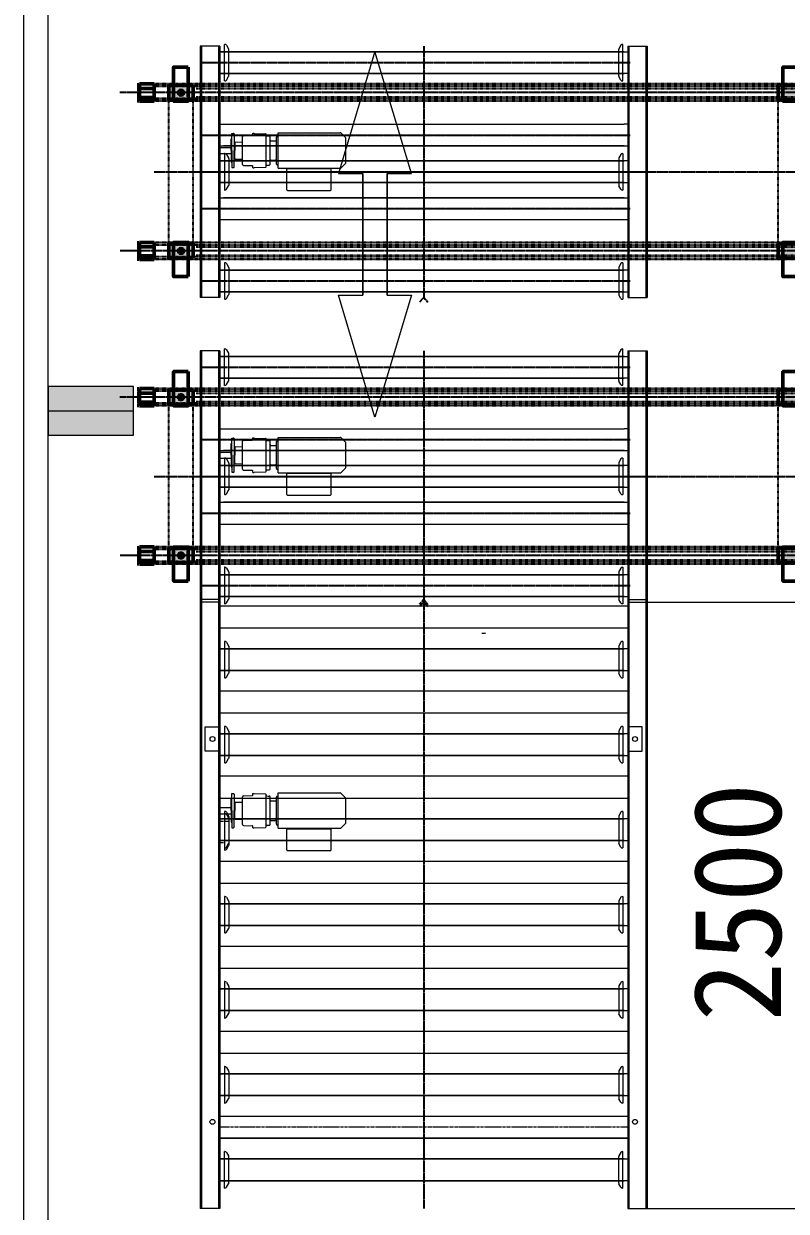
# Model space of a CAD drawing. Header units: millimetres. Extents: x -50460 to 50460, y -35640 to 35640.
# Drawn here: x -39495 to -36366, y -8675 to -3801 of the extents above; entities that cross this region are included whole.
import ezdxf

# ---------------------------------------------------------------- set-up
doc = ezdxf.new("R2010")
doc.units = ezdxf.units.MM
for name, pattern in [('AD_LTYPE3 0 mm_1_1_1_1_1_1_1_1_1_1_1_1', [16, 13, -1, 1, -1]), ('AM_ISO08W050', [16, 13, -1, 1, -1]), ('Amconstr', [2, 1, -1]), ('HT_1F_Conveyor$0$AM_ISO08W050', [16, 13, -1, 1, -1]), ('点画线', [18, 12, -2, 2, -2])]:
    doc.linetypes.add(name, pattern=pattern)
doc.layers.get('0').update_dxf_attribs({"lineweight": 35})
for name, color, linetype, lineweight in [('1', 4, 'Continuous', 18), ('AM_7', 4, 'AM_ISO08W050', 25), ('AM_CL', 1, 'Amconstr', 25), ('CONV', 4, 'Continuous', 18), ('EB0', 7, 'Continuous', 15), ('HT_1F_Conveyor$0$中心线层AM_7', 1, 'AM_ISO08W050', 25), ('WALL-MOVE', 6, 'Continuous', 18), ('中心线层', 1, '点画线', 18), ('中心线层AM_7', 1, 'AM_ISO08W050', 25), ('剖面线层AM_8', 4, 'Continuous', 25), ('尺寸线层', 4, 'Continuous', 18), ('粗实线层AM_0', 7, 'Continuous', 50), ('细线', 7, 'Continuous', 18)]:
    doc.layers.add(name, color=color, linetype=linetype, lineweight=lineweight)
doc.dimstyles.new('AM_DEMATIC$0', dxfattribs={"dimscale": 120, "dimtxt": 3, "dimasz": 1.5, "dimexe": 1, "dimexo": 0, "dimgap": 1, "dimtad": 1, "dimdsep": 46, "dimtxsty": 'Standard', "dimblk": '_CAXARROW', "dimcen": 0, "dimdle": 3, "dimclrd": 256, "dimclre": 256, "dimclrt": 2, "dimadec": 0, "dimazin": 2, "dimtfac": 0.707107, "dimtdec": 3, "dimtmove": 0, "dimatfit": 3, "dimfxl": 0, "dimfrac": 2, "dimtolj": 1, "dimlwd": 18, "dimarcsym": 0})

# ---------------------------------------------------------------- blocks, each defined once
blk = doc.blocks.new('*X768')
at = {"layer": '尺寸线层'}
h = blk.add_hatch(color=256, dxfattribs=at)
h.paths.add_polyline_path([(0, 0), (0, -60), (0, -100), (350, -100), (350, 0)], flags=0)
h.paths.add_polyline_path([(0, 100), (0, 40.7), (0, 0), (350, 0), (350, 100)], flags=0)
for p, q in [((350, 100), (0, 100)), ((0, 100), (0, -100)), ((350, -100), (350, 100)), ((0, 0), (350, 0)), ((0, -100), (350, -100))]:
    blk.add_line(p, q, dxfattribs=at)
blk = doc.blocks.new('*X805')
at = {"layer": 'CONV'}
for points in [[(-100.5, 500), (-100.5, 1000), (0, 1000), (-150, 1500), (-300, 1000), (-199.5, 1000), (-199.5, 500)], [(-100.5, 1000), (-100.5, 500), (0, 500), (-150, 0), (-300, 500), (-199.5, 500), (-199.5, 1000)]]:
    blk.add_lwpolyline(points, dxfattribs=at)
blk = doc.blocks.new('*X813')
at = {"layer": 'EB0'}
for p, q in [((240.5, 0), (386.5, 0)), ((240.5, -145), (240.5, 0)), ((386.5, 0), (494.4, 0)), ((386.5, 0), (386.5, 0)), ((386.5, 0), (386.5, 0)), ((47, -72.5), (47, -25)), ((47, -72.5), (47, -25)), ((47, -25), (50, -25)), ((47, -25), (50, -25)), ((50, -2.5), (57, -2.5)), ((50, -25), (50, -2.5)), ((50, -2.5), (57, -2.5)), ((50, -25), (50, -2.5)), ((50, -72.5), (50, -25)), ((50, -72.5), (50, -25)), ((59, -4.5), (59, -38.5)), ((59, -4.5), (59, -38.5)), ((59, -38.5), (59, -72.5)), ((59, -38.5), (59, -72.5)), ((59, -38.5), (62, -41.5)), ((59, -38.5), (62, -41.5)), ((62, -41.5), (62, -39.8)), ((62, -41.5), (62, -72.5)), ((62, -41.5), (62, -72.5)), ((63.9, -37.8), (93.5, -37)), ((93.5, -72.5), (93.5, -15.4)), ((93.5, -23.5), (93.5, -15.4)), ((93.5, -17.8), (93.5, -17.7)), ((93.5, -72.5), (93.5, -37)), ((97.4, -11.4), (133.6, -10.5)), ((135.5, -1.5), (141.5, -1.5)), ((135.5, -8.5), (135.5, -1.5)), ((135.5, -1.5), (135.5, -1.5)), ((135.5, -8.5), (135.5, -1.5)), ((135.5, -8.5), (135.5, -8.5)), ((141.5, -2.5), (141.5, -1.5)), ((141.5, -1.5), (141.5, -1.5)), ((141.5, -1.5), (141.5, -1.5)), ((141.6, -2.7), (188.1, -3.9)), ((189.5, -10.3), (189.5, -10.2)), ((189.5, -21), (189.5, -21)), ((190, -93.5), (190, -5.9)), ((190, -10.3), (190, -5.9)), ((191.9, -12.3), (198.5, -12.5)), ((198.5, -12.5), (203.5, -12.5)), ((198.5, -12.5), (198.5, -12.5)), ((198.5, -12.5), (198.5, -12.5)), ((206.5, -29.5), (206.5, -15.5)), ((206.5, -72.5), (206.5, -29.5)), ((209.5, -32.5), (229.5, -32.5)), ((232.5, -29.5), (232.5, -17)), ((232.5, -72.5), (232.5, -29.5)), ((235.5, -14), (240.5, -14)), ((240.5, -72.5), (240.5, -14)), ((498, -1.5), (516, -19.5)), ((517.5, -72.5), (517.5, -23.1)), ((0, -60.5), (0.5, -60)), ((0, -84.5), (0, -60.5)), ((0, -84.5), (0.5, -85)), ((0.5, -60), (47, -60)), ((0.5, -85), (47, -85)), ((47, -72.5), (47, -120)), ((50, -72.5), (50, -120)), ((59, -106.5), (59, -72.5)), ((62, -103.5), (62, -72.5)), ((62, -103.5), (62, -72.5)), ((93.5, -61.5), (93.5, -61.5)), ((93.5, -129.6), (93.5, -72.5)), ((93.5, -108), (93.5, -72.5)), ((93.5, -83.5), (93.5, -83.5)), ((190, -139.1), (190, -93.5)), ((206.5, -115.5), (206.5, -72.5)), ((206.5, -72.5), (206.5, -72.5)), ((232.5, -115.5), (232.5, -72.5)), ((240.5, -131), (240.5, -72.5)), ((517.5, -121.9), (517.5, -72.5)), ((47, -120), (50, -120)), ((50, -120), (50, -142.5)), ((50, -142.5), (57, -142.5)), ((59, -106.5), (62, -103.5)), ((59, -140.5), (59, -106.5)), ((62, -105.2), (62, -103.5)), ((63.9, -107.2), (93.5, -108)), ((93.5, -129.6), (93.5, -108)), ((93.5, -117.5), (93.5, -108)), ((93.5, -108), (93.5, -108)), ((93.5, -127.3), (93.5, -127.2)), ((97.4, -133.6), (133.6, -134.5)), ((135.5, -143.5), (135.5, -136.5)), ((135.5, -136.5), (135.5, -136.5)), ((135.5, -143.5), (135.5, -136.5)), ((135.5, -143.5), (141.5, -143.5)), ((135.5, -143.5), (141.5, -143.5)), ((141.5, -143.5), (141.5, -142.5)), ((141.5, -143.5), (141.5, -143.5)), ((141.6, -142.3), (188.1, -141.1)), ((189.5, -124), (189.5, -124)), ((190, -139.1), (190, -134.7)), ((191.9, -132.7), (198.5, -132.5)), ((198.5, -132.5), (203.5, -132.5)), ((206.5, -129.5), (206.5, -115.5)), ((209.5, -112.5), (229.5, -112.5)), ((232.5, -128), (232.5, -115.5)), ((235.5, -131), (240.5, -131)), ((240.5, -145), (313.5, -145)), ((313.5, -145), (385.5, -145)), ((313.5, -146.5), (313.5, -145)), ((385.5, -146.5), (385.5, -145)), ((385.5, -145), (386.5, -145)), ((386.5, -145), (494.4, -145)), ((498, -143.5), (516, -125.5)), ((275, -233.5), (275, -149.5)), ((278, -146.5), (454, -146.5)), ((313.5, -146.5), (385.5, -146.5)), ((457, -233.5), (457, -149.5)), ((278, -236.5), (454, -236.5))]:
    blk.add_line(p, q, dxfattribs=at)
for centre, radius, start, end in [((494.4, -5), 5, 45, 90), ((57, -4.5), 2, 0, 90), ((57, -4.5), 2, 0, 90), ((64, -39.8), 2, 91.5, 180), ((97.5, -15.4), 4, 91.5, 180), ((133.5, -8.5), 2, 271.5, 0), ((141.7, -2.5), 0.2, 180, 268.5), ((188, -5.9), 2, 0, 88.5), ((188, -5.9), 2, 0, 88.5), ((192, -10.3), 2, 180, 268.5), ((203.5, -15.5), 3, 0, 90), ((209.5, -29.5), 3, 180, 270), ((229.5, -29.5), 3, 270, 0), ((235.5, -17), 3, 90, 180), ((512.5, -23.1), 5, 0, 45), ((57, -140.5), 2, 270, 0), ((64, -105.2), 2, 180, 268.5), ((97.5, -129.6), 4, 180, 268.5), ((133.5, -136.5), 2, 0, 88.5), ((141.7, -142.5), 0.2, 91.5, 180), ((188, -139.1), 2, 271.5, 0), ((188, -139.1), 2, 271.5, 0), ((192, -134.7), 2, 91.5, 180), ((203.5, -129.5), 3, 270, 0), ((209.5, -115.5), 3, 90, 180), ((229.5, -115.5), 3, 0, 90), ((235.5, -128), 3, 180, 270), ((494.4, -140), 5, 270, 315), ((512.5, -121.9), 5, 315, 360), ((278, -149.5), 3, 90, 180), ((454, -149.5), 3, 0, 90), ((278, -233.5), 3, 180, 270), ((454, -233.5), 3, 270, 0)]:
    blk.add_arc(centre, radius, start, end, dxfattribs=at)
blk = doc.blocks.new('*X812')
at = {"layer": 'EB0'}
for p, q in [((-917, 675), (-917, -1825)), ((-837, 675), (-917, 675)), ((-912, 675), (-912, -1825)), ((-842, 675), (-842, -1825)), ((-840, 675), (-840, -1825)), ((-837, 675), (-837, -1825)), ((837, 647.1), (-837, 647.1)), ((837, 675), (837, -1825)), ((837, 675), (917, 675)), ((840, 675), (840, -1825)), ((842, 675), (842, -1825)), ((912, 675), (912, -1825)), ((917, 675), (917, -1825)), ((-837, 558.1), (837, 558.1)), ((-817, 503.1), (-817, 353.1)), ((-816.5, 503.1), (-817, 503.1)), ((-808.9, 499.6), (-800.7, 485.3)), ((808.9, 499.6), (800.7, 485.3)), ((816.5, 503.1), (817, 503.1)), ((817, 503.1), (817, 353.1)), ((837, 472.6), (-837, 472.6)), ((-837, 472.6), (-822, 472.6)), ((-817, 472.6), (-800, 472.6)), ((-805, 472.6), (822, 472.6)), ((-800, 482.8), (-800, 373.3)), ((800, 482.8), (800, 373.3)), ((817, 472.6), (800, 472.6)), ((837, 472.6), (822, 472.6)), ((-837, 383.6), (837, 383.6)), ((-822, 383.6), (-837, 383.6)), ((822, 383.6), (-822, 383.6)), ((-817, 357.1), (-816.5, 357.1)), ((-816.5, 353.1), (-817, 353.1)), ((-808.9, 356.5), (-800.7, 370.8)), ((808.9, 356.5), (800.7, 370.8)), ((817, 357.1), (816.5, 357.1)), ((816.5, 353.1), (817, 353.1)), ((822, 383.6), (837, 383.6)), ((837, 298.1), (-837, 298.1)), ((-837, 209.1), (837, 209.1)), ((-817, 154.1), (-817, 4.1)), ((-816.5, 154.1), (-817, 154.1)), ((-808.9, 150.6), (-800.7, 136.3)), ((808.9, 150.6), (800.7, 136.3)), ((816.5, 154.1), (817, 154.1)), ((817, 154.1), (817, 4.1)), ((837, 123.6), (-837, 123.6)), ((-837, 123.6), (-822, 123.6)), ((-817, 123.6), (-800, 123.6)), ((-805, 123.6), (822, 123.6)), ((-800, 133.8), (-800, 24.3)), ((800, 133.8), (800, 24.3)), ((817, 123.6), (800, 123.6)), ((837, 123.6), (822, 123.6)), ((-837, 34.6), (837, 34.6)), ((-822, 34.6), (-837, 34.6)), ((822, 34.6), (-822, 34.6)), ((-817, 8.1), (-816.5, 8.1)), ((-816.5, 4.1), (-817, 4.1)), ((-808.9, 7.5), (-800.7, 21.8)), ((808.9, 7.5), (800.7, 21.8)), ((817, 8.1), (816.5, 8.1)), ((816.5, 4.1), (817, 4.1)), ((822, 34.6), (837, 34.6)), ((837, -50.9), (-837, -50.9)), ((-837, -139.9), (837, -139.9)), ((-817, -194.9), (-817, -344.9)), ((-816.5, -194.9), (-817, -194.9)), ((816.5, -194.9), (817, -194.9)), ((817, -194.9), (817, -344.9)), ((837, -225.4), (-837, -225.4)), ((-837, -225.4), (-822, -225.4)), ((-837, -234.5), (-822, -234.5)), ((-817, -204), (-817, -354)), ((-816.5, -204), (-817, -204)), ((-817, -225.4), (-800, -225.4)), ((-817, -234.5), (-800, -234.5)), ((-808.9, -198.4), (-800.7, -212.7)), ((-808.9, -207.5), (-800.7, -221.8)), ((-805, -225.4), (822, -225.4)), ((-800, -215.2), (-800, -324.7)), ((-800, -224.3), (-800, -333.8)), ((800, -215.2), (800, -324.7)), ((817, -225.4), (800, -225.4)), ((808.9, -198.4), (800.7, -212.7)), ((837, -225.4), (822, -225.4)), ((-837, -314.4), (837, -314.4)), ((-822, -314.4), (-837, -314.4)), ((-822, -323.5), (-837, -323.5)), ((822, -314.4), (-822, -314.4)), ((-817, -340.9), (-816.5, -340.9)), ((-808.9, -341.5), (-800.7, -327.2)), ((-808.9, -350.6), (-800.7, -336.3)), ((808.9, -341.5), (800.7, -327.2)), ((817, -340.9), (816.5, -340.9)), ((822, -314.4), (837, -314.4)), ((-816.5, -344.9), (-817, -344.9)), ((-817, -350), (-816.5, -350)), ((-816.5, -354), (-817, -354)), ((816.5, -344.9), (817, -344.9)), ((837, -399.9), (-837, -399.9)), ((-837, -488.9), (837, -488.9)), ((837, -574.4), (-837, -574.4)), ((-837, -574.4), (-822, -574.4)), ((-817, -543.9), (-817, -693.9)), ((-816.5, -543.9), (-817, -543.9)), ((-817, -574.4), (-800, -574.4)), ((-808.9, -547.4), (-800.7, -561.7)), ((-805, -574.4), (822, -574.4)), ((-800, -564.2), (-800, -673.7)), ((800, -564.2), (800, -673.7)), ((817, -574.4), (800, -574.4)), ((808.9, -547.4), (800.7, -561.7)), ((816.5, -543.9), (817, -543.9)), ((817, -543.9), (817, -693.9)), ((837, -574.4), (822, -574.4)), ((-837, -663.4), (837, -663.4)), ((-822, -663.4), (-837, -663.4)), ((822, -663.4), (-822, -663.4)), ((-808.9, -690.5), (-800.7, -676.2)), ((808.9, -690.5), (800.7, -676.2)), ((822, -663.4), (837, -663.4)), ((-817, -689.9), (-816.5, -689.9)), ((-816.5, -693.9), (-817, -693.9)), ((817, -689.9), (816.5, -689.9)), ((816.5, -693.9), (817, -693.9)), ((837, -748.9), (-837, -748.9)), ((-837, -837.9), (837, -837.9)), ((837, -923.4), (-837, -923.4)), ((-837, -923.4), (-822, -923.4)), ((-817, -892.9), (-817, -1042.9)), ((-816.5, -892.9), (-817, -892.9)), ((-817, -923.4), (-800, -923.4)), ((-808.9, -896.4), (-800.7, -910.7)), ((-805, -923.4), (822, -923.4)), ((-800, -913.2), (-800, -1022.7)), ((800, -913.2), (800, -1022.7)), ((817, -923.4), (800, -923.4)), ((808.9, -896.4), (800.7, -910.7)), ((816.5, -892.9), (817, -892.9)), ((817, -892.9), (817, -1042.9)), ((837, -923.4), (822, -923.4)), ((-837, -1012.4), (837, -1012.4)), ((-822, -1012.4), (-837, -1012.4)), ((822, -1012.4), (-822, -1012.4)), ((822, -1012.4), (837, -1012.4)), ((-817, -1038.9), (-816.5, -1038.9)), ((-816.5, -1042.9), (-817, -1042.9)), ((-808.9, -1039.5), (-800.7, -1025.2)), ((808.9, -1039.5), (800.7, -1025.2)), ((817, -1038.9), (816.5, -1038.9)), ((816.5, -1042.9), (817, -1042.9)), ((837, -1097.9), (-837, -1097.9)), ((-837, -1186.9), (837, -1186.9)), ((-817, -1241.9), (-817, -1391.9)), ((-816.5, -1241.9), (-817, -1241.9)), ((-808.9, -1245.4), (-800.7, -1259.7)), ((-800, -1262.2), (-800, -1371.7)), ((800, -1262.2), (800, -1371.7)), ((808.9, -1245.4), (800.7, -1259.7)), ((816.5, -1241.9), (817, -1241.9)), ((817, -1241.9), (817, -1391.9)), ((837, -1272.4), (-837, -1272.4)), ((-837, -1272.4), (-822, -1272.4)), ((-817, -1272.4), (-800, -1272.4)), ((-805, -1272.4), (822, -1272.4)), ((817, -1272.4), (800, -1272.4)), ((837, -1272.4), (822, -1272.4)), ((-837, -1361.4), (837, -1361.4)), ((-822, -1361.4), (-837, -1361.4)), ((822, -1361.4), (-822, -1361.4)), ((822, -1361.4), (837, -1361.4)), ((-817, -1387.9), (-816.5, -1387.9)), ((-816.5, -1391.9), (-817, -1391.9)), ((-808.9, -1388.5), (-800.7, -1374.2)), ((808.9, -1388.5), (800.7, -1374.2)), ((817, -1387.9), (816.5, -1387.9)), ((816.5, -1391.9), (817, -1391.9)), ((837, -1446.9), (-837, -1446.9)), ((-837, -1535.9), (837, -1535.9)), ((837, -1535.9), (-837, -1535.9)), ((-817, -1740.9), (-817, -1590.9)), ((-816.5, -1590.9), (-817, -1590.9)), ((-817, -1594.9), (-816.5, -1594.9)), ((-808.9, -1594.4), (-800.7, -1608.7)), ((808.9, -1594.4), (800.7, -1608.7)), ((816.5, -1590.9), (817, -1590.9)), ((817, -1594.9), (816.5, -1594.9)), ((817, -1740.9), (817, -1590.9)), ((-837, -1621.4), (837, -1621.4)), ((-822, -1621.4), (-837, -1621.4)), ((822, -1621.4), (-822, -1621.4)), ((-800, -1720.7), (-800, -1611.2)), ((800, -1720.7), (800, -1611.2)), ((822, -1621.4), (837, -1621.4)), ((837, -1710.4), (-837, -1710.4)), ((-837, -1710.4), (-822, -1710.4)), ((-817, -1710.4), (-800, -1710.4)), ((-816.5, -1740.9), (-817, -1740.9)), ((-808.9, -1737.5), (-800.7, -1723.2)), ((-805, -1710.4), (822, -1710.4)), ((817, -1710.4), (800, -1710.4)), ((808.9, -1737.5), (800.7, -1723.2)), ((816.5, -1740.9), (817, -1740.9)), ((837, -1710.4), (822, -1710.4)), ((-837, -1825), (-917, -1825)), ((837, -1825), (917, -1825))]:
    blk.add_line(p, q, dxfattribs=at)
for points in [[(-837, 152.3), (-837, 52.3), (-897, 52.3), (-897, 152.3), (-837, 152.3)], [(837, 152.3), (837, 52.3), (897, 52.3), (897, 152.3), (837, 152.3)]]:
    blk.add_lwpolyline(points, dxfattribs=at)
for centre in [(-866.9, 102.3), (866.9, 102.3), (-866.9, -1468.7), (866.9, -1468.7)]:
    blk.add_circle(centre, 10, dxfattribs=at)
for centre, radius, start, end in [((-816.5, 493.1), 10, 40.725, 90), ((816.5, 493.1), 10, 90, 139.275), ((-805, 482.8), 5, 360, 30), ((-805, 482.8), 5, 358, 0), ((805, 482.8), 5, 150, 180), ((805, 482.8), 5, 180, 182), ((-816.5, 363.1), 10, 270, 319.275), ((-805, 373.3), 5, 330, 360), ((-805, 373.3), 5, 0, 2), ((805, 373.3), 5, 178, 180), ((805, 373.3), 5, 180, 210), ((816.5, 363.1), 10, 220.725, 270), ((-816.5, 144.1), 10, 40.725, 90), ((816.5, 144.1), 10, 90, 139.275), ((-805, 133.8), 5, 0, 30), ((-805, 133.8), 5, 358, 360), ((805, 133.8), 5, 150, 180), ((805, 133.8), 5, 180, 182), ((-816.5, 14.1), 10, 270, 319.275), ((-805, 24.3), 5, 330, 360), ((-805, 24.3), 5, 0, 2), ((805, 24.3), 5, 178, 180), ((805, 24.3), 5, 180, 210), ((816.5, 14.1), 10, 220.725, 270), ((-816.5, -204.9), 10, 40.725, 90), ((816.5, -204.9), 10, 90, 139.275), ((-816.5, -214), 10, 40.725, 90), ((-805, -215.2), 5, 0, 30), ((-805, -224.3), 5, 0, 30), ((-805, -215.2), 5, 358, 0), ((-805, -224.3), 5, 358, 360), ((805, -215.2), 5, 150, 180), ((805, -215.2), 5, 180, 182), ((-805, -324.7), 5, 330, 360), ((-805, -333.8), 5, 330, 360), ((-805, -324.7), 5, 0, 2), ((-805, -333.8), 5, 0, 2), ((805, -324.7), 5, 178, 180), ((805, -324.7), 5, 180, 210), ((-816.5, -334.9), 10, 270, 319.275), ((-816.5, -344), 10, 270, 319.275), ((816.5, -334.9), 10, 220.725, 270), ((-816.5, -553.9), 10, 40.725, 90), ((-805, -564.2), 5, 0, 30), ((-805, -564.2), 5, 358, 0), ((805, -564.2), 5, 150, 180), ((805, -564.2), 5, 180, 182), ((816.5, -553.9), 10, 90, 139.275), ((-805, -673.7), 5, 330, 360), ((-805, -673.7), 5, 0, 2), ((805, -673.7), 5, 178, 180), ((805, -673.7), 5, 180, 210), ((-816.5, -683.9), 10, 270, 319.275), ((816.5, -683.9), 10, 220.725, 270), ((-816.5, -902.9), 10, 40.725, 90), ((-805, -913.2), 5, 0, 30), ((-805, -913.2), 5, 358, 0), ((805, -913.2), 5, 150, 180), ((805, -913.2), 5, 180, 182), ((816.5, -902.9), 10, 90, 139.275), ((-805, -1022.7), 5, 330, 360), ((-805, -1022.7), 5, 0, 2), ((805, -1022.7), 5, 178, 180), ((805, -1022.7), 5, 180, 210), ((-816.5, -1032.9), 10, 270, 319.275), ((816.5, -1032.9), 10, 220.725, 270), ((-816.5, -1251.9), 10, 40.725, 90), ((-805, -1262.2), 5, 0, 30), ((-805, -1262.2), 5, 358, 0), ((805, -1262.2), 5, 150, 180), ((805, -1262.2), 5, 180, 182), ((816.5, -1251.9), 10, 90, 139.275), ((-816.5, -1381.9), 10, 270, 319.275), ((-805, -1371.7), 5, 330, 360), ((-805, -1371.7), 5, 0, 2), ((805, -1371.7), 5, 178, 180), ((805, -1371.7), 5, 180, 210), ((816.5, -1381.9), 10, 220.725, 270), ((-816.5, -1600.9), 10, 40.725, 90), ((816.5, -1600.9), 10, 90, 139.275), ((-805, -1611.2), 5, 0, 30), ((-805, -1611.2), 5, 358, 360), ((805, -1611.2), 5, 150, 180), ((805, -1611.2), 5, 180, 182), ((-816.5, -1730.9), 10, 270, 319.275), ((-805, -1720.7), 5, 330, 360), ((-805, -1720.7), 5, 0, 2), ((805, -1720.7), 5, 178, 180), ((805, -1720.7), 5, 180, 210), ((816.5, -1730.9), 10, 220.725, 270)]:
    blk.add_arc(centre, radius, start, end, dxfattribs=at)
at = {"layer": 'HT_1F_Conveyor$0$中心线层AM_7', "color": 1, "linetype": 'AM_ISO08W050', "lineweight": 25}
for q in [(-17.3, 653.7), (17.3, 653.7)]:
    blk.add_line((0, 675), q, dxfattribs=at)
at = {"layer": 'HT_1F_Conveyor$0$中心线层AM_7', "color": 1, "linetype": 'HT_1F_Conveyor$0$AM_ISO08W050', "lineweight": 25}
blk.add_line((0, 675), (0, -1825), dxfattribs=at)
at = {"layer": '中心线层', "linetype": '点画线', "lineweight": 18}
blk.add_line((840, -1491.4), (-840, -1491.4), dxfattribs=at)
at = {"layer": 'EB0'}
blk.add_blockref('*X813', (-837, -119.3), dxfattribs=at)
blk = doc.blocks.new('*X818')
at = {"layer": '剖面线层AM_8'}
for points in [[(-3069, 355), (-2969, 355), (-2969, 295), (-3069, 295)], [(-569, 355), (-469, 355), (-469, 295), (-569, 295)], [(-3069, -355), (-2969, -355), (-2969, -295), (-3069, -295)], [(-569, -355), (-469, -355), (-469, -295), (-569, -295)]]:
    blk.add_hatch(color=255, dxfattribs=at).paths.add_polyline_path(points, flags=0)
at = {"layer": '1', "linetype": 'AD_LTYPE3 0 mm_1_1_1_1_1_1_1_1_1_1_1_1', "lineweight": 25}
for p, q in [((2837.5, 325), (-3270.1, 325)), ((2888, -325), (-3270, -325))]:
    blk.add_line(p, q, dxfattribs=at)
at = {"layer": 'AM_CL', "color": 5, "linetype": 'Amconstr', "lineweight": 25}
for p, q in [((2741, 360.5), (-3129, 360.5)), ((2741, 358), (-3129, 358)), ((2741, 349.5), (-3129, 349.5)), ((2741, 300.5), (-3129, 300.5)), ((-3069, -295), (-3069, 295)), ((-2969, -295), (-2969, 295)), ((-569, -295), (-569, 295)), ((2741, 292), (-3129, 292)), ((2741, 289.5), (-3129, 289.5)), ((2741, -289.5), (-3129, -289.5)), ((2741, -292), (-3129, -292)), ((2741, -300.5), (-3129, -300.5)), ((2741, -349.5), (-3129, -349.5)), ((2741, -358), (-3129, -358)), ((2741, -360.5), (-3129, -360.5))]:
    blk.add_line(p, q, dxfattribs=at)
at = {"layer": 'AM_CL', "color": 16, "linetype": 'Amconstr', "lineweight": 25}
for p, q in [((-3193, 306.1), (-3193, 340.1)), ((2805, 340.1), (-2957, 340.1)), ((2805, 306.1), (-2957, 306.1)), ((-3193, -343.9), (-3193, -309.9)), ((2805, -309.9), (-2957, -309.9)), ((2805, -343.9), (-2957, -343.9))]:
    blk.add_line(p, q, dxfattribs=at)
at = {"layer": '中心线层AM_7', "color": 1, "linetype": 'AM_ISO08W050', "lineweight": 25}
for p, q in [((-3194, 284.5), (-3194, 365.5)), ((-3129, 0), (2806, 0)), ((-3194, -365.5), (-3194, -284.5))]:
    blk.add_line(p, q, dxfattribs=at)
at = {"layer": '粗实线层AM_0'}
for p, q in [((-3189.5, 289.5), (-3189.5, 360.5)), ((-3189.5, 360.5), (-3129, 360.5)), ((-3129, 341.5), (-3189.5, 341.5)), ((-3129, 289.5), (-3129, 360.5)), ((-3129, 304.8), (-3189.5, 304.8)), ((-3129, 289.5), (-3189.5, 289.5)), ((-3189.5, -360.5), (-3189.5, -289.5)), ((-3189.5, -289.5), (-3129, -289.5)), ((-3129, -360.5), (-3129, -289.5)), ((-3129, -308.5), (-3189.5, -308.5)), ((-3129, -345.2), (-3189.5, -345.2)), ((-3129, -360.5), (-3189.5, -360.5))]:
    blk.add_line(p, q, dxfattribs=at)
for points in [[(-2989, 430), (-2989, 290), (-3049, 290), (-3049, 430), (-2989, 430)], [(-489, 430), (-489, 290), (-549, 290), (-549, 430), (-489, 430)], [(-2969, 355), (-2969, 295), (-3069, 295), (-3069, 355), (-2969, 355)], [(-469, 355), (-469, 295), (-569, 295), (-569, 355), (-469, 355)], [(-2989, -430), (-2989, -290), (-3049, -290), (-3049, -430), (-2989, -430)], [(-489, -430), (-489, -290), (-549, -290), (-549, -430), (-489, -430)], [(-2969, -355), (-2969, -295), (-3069, -295), (-3069, -355), (-2969, -355)], [(-469, -355), (-469, -295), (-569, -295), (-569, -355), (-469, -355)]]:
    blk.add_lwpolyline(points, dxfattribs=at)
at = {"layer": '粗实线层AM_0', "color": 5}
for centre in [(-3019, 325), (-3019, -325)]:
    blk.add_circle(centre, 10, dxfattribs=at)
blk = doc.blocks.new('*X821')
at = {"layer": 'EB0'}
for p, q in [((240.5, 0), (386.5, 0)), ((240.5, -145), (240.5, 0)), ((386.5, 0), (494.4, 0)), ((386.5, 0), (386.5, 0)), ((386.5, 0), (386.5, 0)), ((47, -72.5), (47, -25)), ((47, -72.5), (47, -25)), ((47, -25), (50, -25)), ((47, -25), (50, -25)), ((50, -2.5), (57, -2.5)), ((50, -25), (50, -2.5)), ((50, -2.5), (57, -2.5)), ((50, -25), (50, -2.5)), ((50, -72.5), (50, -25)), ((50, -72.5), (50, -25)), ((59, -4.5), (59, -38.5)), ((59, -4.5), (59, -38.5)), ((59, -38.5), (59, -72.5)), ((59, -38.5), (59, -72.5)), ((59, -38.5), (62, -41.5)), ((59, -38.5), (62, -41.5)), ((62, -41.5), (62, -39.8)), ((62, -41.5), (62, -72.5)), ((62, -41.5), (62, -72.5)), ((63.9, -37.8), (93.5, -37)), ((93.5, -72.5), (93.5, -15.4)), ((93.5, -23.5), (93.5, -15.4)), ((93.5, -17.8), (93.5, -17.7)), ((93.5, -72.5), (93.5, -37)), ((97.4, -11.4), (133.6, -10.5)), ((135.5, -1.5), (141.5, -1.5)), ((135.5, -8.5), (135.5, -1.5)), ((135.5, -1.5), (135.5, -1.5)), ((135.5, -8.5), (135.5, -1.5)), ((135.5, -8.5), (135.5, -8.5)), ((141.5, -2.5), (141.5, -1.5)), ((141.5, -1.5), (141.5, -1.5)), ((141.5, -1.5), (141.5, -1.5)), ((141.6, -2.7), (188.1, -3.9)), ((189.5, -10.3), (189.5, -10.2)), ((189.5, -21), (189.5, -21)), ((190, -93.5), (190, -5.9)), ((190, -10.3), (190, -5.9)), ((191.9, -12.3), (198.5, -12.5)), ((198.5, -12.5), (203.5, -12.5)), ((198.5, -12.5), (198.5, -12.5)), ((198.5, -12.5), (198.5, -12.5)), ((206.5, -29.5), (206.5, -15.5)), ((206.5, -72.5), (206.5, -29.5)), ((209.5, -32.5), (229.5, -32.5)), ((232.5, -29.5), (232.5, -17)), ((232.5, -72.5), (232.5, -29.5)), ((235.5, -14), (240.5, -14)), ((240.5, -72.5), (240.5, -14)), ((498, -1.5), (516, -19.5)), ((517.5, -72.5), (517.5, -23.1)), ((0, -60.5), (0.5, -60)), ((0, -84.5), (0, -60.5)), ((0, -84.5), (0.5, -85)), ((0.5, -60), (47, -60)), ((0.5, -85), (47, -85)), ((47, -72.5), (47, -120)), ((50, -72.5), (50, -120)), ((59, -106.5), (59, -72.5)), ((62, -103.5), (62, -72.5)), ((62, -103.5), (62, -72.5)), ((93.5, -61.5), (93.5, -61.5)), ((93.5, -129.6), (93.5, -72.5)), ((93.5, -108), (93.5, -72.5)), ((93.5, -83.5), (93.5, -83.5)), ((190, -139.1), (190, -93.5)), ((206.5, -115.5), (206.5, -72.5)), ((206.5, -72.5), (206.5, -72.5)), ((232.5, -115.5), (232.5, -72.5)), ((240.5, -131), (240.5, -72.5)), ((517.5, -121.9), (517.5, -72.5)), ((47, -120), (50, -120)), ((50, -120), (50, -142.5)), ((50, -142.5), (57, -142.5)), ((59, -106.5), (62, -103.5)), ((59, -140.5), (59, -106.5)), ((62, -105.2), (62, -103.5)), ((63.9, -107.2), (93.5, -108)), ((93.5, -129.6), (93.5, -108)), ((93.5, -117.5), (93.5, -108)), ((93.5, -108), (93.5, -108)), ((93.5, -127.3), (93.5, -127.2)), ((97.4, -133.6), (133.6, -134.5)), ((135.5, -143.5), (135.5, -136.5)), ((135.5, -136.5), (135.5, -136.5)), ((135.5, -143.5), (135.5, -136.5)), ((135.5, -143.5), (141.5, -143.5)), ((135.5, -143.5), (141.5, -143.5)), ((141.5, -143.5), (141.5, -142.5)), ((141.5, -143.5), (141.5, -143.5)), ((141.6, -142.3), (188.1, -141.1)), ((189.5, -124), (189.5, -124)), ((190, -139.1), (190, -134.7)), ((191.9, -132.7), (198.5, -132.5)), ((198.5, -132.5), (203.5, -132.5)), ((206.5, -129.5), (206.5, -115.5)), ((209.5, -112.5), (229.5, -112.5)), ((232.5, -128), (232.5, -115.5)), ((235.5, -131), (240.5, -131)), ((240.5, -145), (313.5, -145)), ((313.5, -145), (385.5, -145)), ((313.5, -146.5), (313.5, -145)), ((385.5, -146.5), (385.5, -145)), ((385.5, -145), (386.5, -145)), ((386.5, -145), (494.4, -145)), ((498, -143.5), (516, -125.5)), ((275, -233.5), (275, -149.5)), ((278, -146.5), (454, -146.5)), ((313.5, -146.5), (385.5, -146.5)), ((457, -233.5), (457, -149.5)), ((278, -236.5), (454, -236.5))]:
    blk.add_line(p, q, dxfattribs=at)
for centre, radius, start, end in [((494.4, -5), 5, 45, 90), ((57, -4.5), 2, 0, 90), ((57, -4.5), 2, 0, 90), ((64, -39.8), 2, 91.5, 180), ((97.5, -15.4), 4, 91.5, 180), ((133.5, -8.5), 2, 271.5, 0), ((141.7, -2.5), 0.2, 180, 268.5), ((188, -5.9), 2, 0, 88.5), ((188, -5.9), 2, 0, 88.5), ((192, -10.3), 2, 180, 268.5), ((203.5, -15.5), 3, 0, 90), ((209.5, -29.5), 3, 180, 270), ((229.5, -29.5), 3, 270, 0), ((235.5, -17), 3, 90, 180), ((512.5, -23.1), 5, 0, 45), ((57, -140.5), 2, 270, 0), ((64, -105.2), 2, 180, 268.5), ((97.5, -129.6), 4, 180, 268.5), ((133.5, -136.5), 2, 0, 88.5), ((141.7, -142.5), 0.2, 91.5, 180), ((188, -139.1), 2, 271.5, 0), ((188, -139.1), 2, 271.5, 0), ((192, -134.7), 2, 91.5, 180), ((203.5, -129.5), 3, 270, 0), ((209.5, -115.5), 3, 90, 180), ((229.5, -115.5), 3, 0, 90), ((235.5, -128), 3, 180, 270), ((494.4, -140), 5, 270, 315), ((512.5, -121.9), 5, 315, 360), ((278, -149.5), 3, 90, 180), ((454, -149.5), 3, 0, 90), ((278, -233.5), 3, 180, 270), ((454, -233.5), 3, 270, 0)]:
    blk.add_arc(centre, radius, start, end, dxfattribs=at)
blk = doc.blocks.new('*X820')
at = {"layer": 'AM_7', "color": 3, "linetype": 'AM_ISO08W050', "lineweight": 25}
for p, q in [((-777, 570.5), (987, 570.5)), ((-777, 570.5), (987, 570.5)), ((-777, 273.5), (987, 273.5)), ((-777, 122.5), (987, 122.5)), ((-777, -28.5), (987, -28.5)), ((-777, -325.5), (987, -325.5)), ((-777, -325.5), (987, -325.5))]:
    blk.add_line(p, q, dxfattribs=at)
at = {"layer": 'EB0'}
for p, q in [((-777, 638.2), (-777, -393.3)), ((-697, 638.2), (-777, 638.2)), ((-772, 638.2), (-772, -393.3)), ((-702, 638.2), (-702, -393.3)), ((-697, 638.2), (-697, -393.3)), ((-677, 495.5), (-677, 645.5)), ((-676.5, 645.5), (-677, 645.5)), ((-677, 641.5), (-676.5, 641.5)), ((-668.9, 642), (-660.7, 627.7)), ((948.9, 642), (940.7, 627.7)), ((956.5, 645.5), (957, 645.5)), ((957, 641.5), (956.5, 641.5)), ((957, 495.5), (957, 645.5)), ((977, 638.2), (1057, 638.2)), ((977, 638.2), (977, -393.3)), ((982, 638.2), (982, -393.3)), ((1052, 638.2), (1052, -393.3)), ((1057, 638.2), (1057, -393.3)), ((-697, 615), (977, 615)), ((-682, 615), (-697, 615)), ((962, 615), (-682, 615)), ((-660, 515.8), (-660, 625.2)), ((940, 515.8), (940, 625.2)), ((962, 615), (977, 615)), ((977, 526), (-697, 526)), ((-697, 526), (-682, 526)), ((-677, 526), (-660, 526)), ((-676.5, 495.5), (-677, 495.5)), ((-668.9, 499), (-660.7, 513.3)), ((-665, 526), (962, 526)), ((957, 526), (940, 526)), ((948.9, 499), (940.7, 513.3)), ((956.5, 495.5), (957, 495.5)), ((977, 526), (962, 526)), ((-700, 483.2), (-700, -393.3)), ((980, 483.2), (980, -393.3)), ((-697, 318), (962, 318)), ((977, 318), (962, 318)), ((-697, 229), (977, 229)), ((962, 229), (-682, 229)), ((-677, 197.5), (-677, 47.5)), ((-676.5, 197.5), (-677, 197.5)), ((956.5, 198.5), (957, 198.5)), ((956.5, 197.5), (957, 197.5)), ((957, 197.5), (957, 47.5)), ((962, 229), (977, 229)), ((977, 167), (-697, 167)), ((-697, 167), (-682, 167)), ((-677, 167), (-660, 167)), ((-668.9, 194), (-660.7, 179.7)), ((-665, 167), (962, 167)), ((-660, 177.2), (-660, 67.8)), ((940, 177.2), (940, 67.8)), ((957, 167), (940, 167)), ((948.9, 194), (940.7, 179.7)), ((977, 167), (962, 167)), ((-697, 78), (977, 78)), ((-682, 78), (-697, 78)), ((962, 78), (-682, 78)), ((-677, 51.5), (-676.5, 51.5)), ((-668.9, 51), (-660.7, 65.3)), ((948.9, 51), (940.7, 65.3)), ((957, 51.5), (956.5, 51.5)), ((962, 78), (977, 78)), ((-697, 16), (977, 16)), ((962, 16), (-682, 16)), ((-676.5, 47.5), (-677, 47.5)), ((956.5, 47.5), (957, 47.5)), ((-697, -73), (977, -73)), ((977, -281), (-697, -281)), ((-697, -281), (-682, -281)), ((-677, -250.5), (-677, -400.5)), ((-676.5, -250.5), (-677, -250.5)), ((-677, -281), (-660, -281)), ((-668.9, -254), (-660.7, -268.3)), ((-665, -281), (962, -281)), ((-660, -270.8), (-660, -380.2)), ((940, -270.8), (940, -380.2)), ((957, -281), (940, -281)), ((948.9, -254), (940.7, -268.3)), ((956.5, -250.5), (957, -250.5)), ((957, -250.5), (957, -400.5)), ((977, -281), (962, -281)), ((-697, -370), (977, -370)), ((-682, -370), (-697, -370)), ((962, -370), (-682, -370)), ((-668.9, -397), (-660.7, -382.7)), ((948.9, -397), (940.7, -382.7)), ((962, -370), (977, -370)), ((-697, -393.3), (-777, -393.3)), ((-677, -396.5), (-676.5, -396.5)), ((-676.5, -400.5), (-677, -400.5)), ((957, -396.5), (956.5, -396.5)), ((956.5, -400.5), (957, -400.5)), ((977, -393.3), (1057, -393.3))]:
    blk.add_line(p, q, dxfattribs=at)
for centre, radius, start, end in [((-676.5, 635.5), 10, 40.725, 90), ((956.5, 635.5), 10, 90, 139.275), ((-665, 625.2), 5, 0, 30), ((-665, 625.2), 5, 358, 0), ((945, 625.2), 5, 150, 180), ((945, 625.2), 5, 180, 182), ((-676.5, 505.5), 10, 270, 319.275), ((-665, 515.8), 5, 330, 360), ((-665, 515.8), 5, 0, 2), ((945, 515.8), 5, 178, 180), ((945, 515.8), 5, 180, 210), ((956.5, 505.5), 10, 220.725, 270), ((-676.5, 187.5), 10, 40.725, 90), ((956.5, 187.5), 10, 90, 139.275), ((-665, 177.2), 5, 0, 30), ((-665, 177.2), 5, 358, 0), ((945, 177.2), 5, 150, 180), ((945, 177.2), 5, 180, 182), ((-676.5, 57.5), 10, 270, 319.275), ((-665, 67.8), 5, 330, 360), ((-665, 67.8), 5, 0, 2), ((945, 67.8), 5, 178, 180), ((945, 67.8), 5, 180, 210), ((956.5, 57.5), 10, 220.725, 270), ((-676.5, -260.5), 10, 40.725, 90), ((-665, -270.8), 5, 360, 30), ((-665, -270.8), 5, 358, 0), ((945, -270.8), 5, 150, 180), ((945, -270.8), 5, 180, 182), ((956.5, -260.5), 10, 90, 139.275), ((-665, -380.2), 5, 330, 360), ((-665, -380.2), 5, 0, 2), ((945, -380.2), 5, 178, 180), ((945, -380.2), 5, 180, 210), ((-676.5, -390.5), 10, 270, 319.275), ((956.5, -390.5), 10, 220.725, 270)]:
    blk.add_arc(centre, radius, start, end, dxfattribs=at)
at = {"layer": '中心线层', "linetype": '点画线', "lineweight": 18}
for p, q in [((-777, 273.5), (987, 273.5)), ((-777, 122.5), (987, 122.5)), ((-777, -28.5), (987, -28.5))]:
    blk.add_line(p, q, dxfattribs=at)
at = {"layer": '中心线层AM_7', "color": 1, "linetype": 'AM_ISO08W050', "lineweight": 25}
for p, q in [((140, 638.2), (140, -393.3)), ((140, -393.3), (122.7, -411.9)), ((140, -393.3), (157.3, -411.9))]:
    blk.add_line(p, q, dxfattribs=at)
at = {"layer": 'EB0'}
blk.add_blockref('*X821', (-697, 282.2), dxfattribs=at)
blk = doc.blocks.new('*X823')
at = {"layer": '剖面线层AM_8'}
for points in [[(-3069, 355), (-2969, 355), (-2969, 295), (-3069, 295)], [(-569, 355), (-469, 355), (-469, 295), (-569, 295)], [(-3069, -355), (-2969, -355), (-2969, -295), (-3069, -295)], [(-569, -355), (-469, -355), (-469, -295), (-569, -295)]]:
    blk.add_hatch(color=255, dxfattribs=at).paths.add_polyline_path(points, flags=0)
at = {"layer": '1', "linetype": 'AD_LTYPE3 0 mm_1_1_1_1_1_1_1_1_1_1_1_1', "lineweight": 25}
for p, q in [((2837.5, 325), (-3270.1, 325)), ((2888, -325), (-3270, -325))]:
    blk.add_line(p, q, dxfattribs=at)
at = {"layer": 'AM_CL', "color": 5, "linetype": 'Amconstr', "lineweight": 25}
for p, q in [((2741, 360.5), (-3129, 360.5)), ((2741, 358), (-3129, 358)), ((2741, 349.5), (-3129, 349.5)), ((2741, 300.5), (-3129, 300.5)), ((-3069, -295), (-3069, 295)), ((-2969, -295), (-2969, 295)), ((-569, -295), (-569, 295)), ((2741, 292), (-3129, 292)), ((2741, 289.5), (-3129, 289.5)), ((2741, -289.5), (-3129, -289.5)), ((2741, -292), (-3129, -292)), ((2741, -300.5), (-3129, -300.5)), ((2741, -349.5), (-3129, -349.5)), ((2741, -358), (-3129, -358)), ((2741, -360.5), (-3129, -360.5))]:
    blk.add_line(p, q, dxfattribs=at)
at = {"layer": 'AM_CL', "color": 16, "linetype": 'Amconstr', "lineweight": 25}
for p, q in [((-3193, 306.1), (-3193, 340.1)), ((2805, 340.1), (-2957, 340.1)), ((2805, 306.1), (-2957, 306.1)), ((-3193, -343.9), (-3193, -309.9)), ((2805, -309.9), (-2957, -309.9)), ((2805, -343.9), (-2957, -343.9))]:
    blk.add_line(p, q, dxfattribs=at)
at = {"layer": '中心线层AM_7', "color": 1, "linetype": 'AM_ISO08W050', "lineweight": 25}
for p, q in [((-3194, 284.5), (-3194, 365.5)), ((-3129, 0), (2806, 0)), ((-3194, -365.5), (-3194, -284.5))]:
    blk.add_line(p, q, dxfattribs=at)
at = {"layer": '粗实线层AM_0'}
for p, q in [((-3189.5, 289.5), (-3189.5, 360.5)), ((-3189.5, 360.5), (-3129, 360.5)), ((-3129, 341.5), (-3189.5, 341.5)), ((-3129, 289.5), (-3129, 360.5)), ((-3129, 304.8), (-3189.5, 304.8)), ((-3129, 289.5), (-3189.5, 289.5)), ((-3189.5, -360.5), (-3189.5, -289.5)), ((-3189.5, -289.5), (-3129, -289.5)), ((-3129, -360.5), (-3129, -289.5)), ((-3129, -308.5), (-3189.5, -308.5)), ((-3129, -345.2), (-3189.5, -345.2)), ((-3129, -360.5), (-3189.5, -360.5))]:
    blk.add_line(p, q, dxfattribs=at)
for points in [[(-2989, 430), (-2989, 290), (-3049, 290), (-3049, 430), (-2989, 430)], [(-489, 430), (-489, 290), (-549, 290), (-549, 430), (-489, 430)], [(-2969, 355), (-2969, 295), (-3069, 295), (-3069, 355), (-2969, 355)], [(-469, 355), (-469, 295), (-569, 295), (-569, 355), (-469, 355)], [(-2989, -430), (-2989, -290), (-3049, -290), (-3049, -430), (-2989, -430)], [(-489, -430), (-489, -290), (-549, -290), (-549, -430), (-489, -430)], [(-2969, -355), (-2969, -295), (-3069, -295), (-3069, -355), (-2969, -355)], [(-469, -355), (-469, -295), (-569, -295), (-569, -355), (-469, -355)]]:
    blk.add_lwpolyline(points, dxfattribs=at)
at = {"layer": '粗实线层AM_0', "color": 5}
for centre in [(-3019, 325), (-3019, -325)]:
    blk.add_circle(centre, 10, dxfattribs=at)
blk = doc.blocks.new('*X826')
at = {"layer": 'EB0'}
for p, q in [((240.5, 0), (386.5, 0)), ((240.5, -145), (240.5, 0)), ((386.5, 0), (494.4, 0)), ((386.5, 0), (386.5, 0)), ((386.5, 0), (386.5, 0)), ((47, -72.5), (47, -25)), ((47, -72.5), (47, -25)), ((47, -25), (50, -25)), ((47, -25), (50, -25)), ((50, -2.5), (57, -2.5)), ((50, -25), (50, -2.5)), ((50, -2.5), (57, -2.5)), ((50, -25), (50, -2.5)), ((50, -72.5), (50, -25)), ((50, -72.5), (50, -25)), ((59, -4.5), (59, -38.5)), ((59, -4.5), (59, -38.5)), ((59, -38.5), (59, -72.5)), ((59, -38.5), (59, -72.5)), ((59, -38.5), (62, -41.5)), ((59, -38.5), (62, -41.5)), ((62, -41.5), (62, -39.8)), ((62, -41.5), (62, -72.5)), ((62, -41.5), (62, -72.5)), ((63.9, -37.8), (93.5, -37)), ((93.5, -72.5), (93.5, -15.4)), ((93.5, -23.5), (93.5, -15.4)), ((93.5, -17.8), (93.5, -17.7)), ((93.5, -72.5), (93.5, -37)), ((97.4, -11.4), (133.6, -10.5)), ((135.5, -1.5), (141.5, -1.5)), ((135.5, -8.5), (135.5, -1.5)), ((135.5, -1.5), (135.5, -1.5)), ((135.5, -8.5), (135.5, -1.5)), ((135.5, -8.5), (135.5, -8.5)), ((141.5, -2.5), (141.5, -1.5)), ((141.5, -1.5), (141.5, -1.5)), ((141.5, -1.5), (141.5, -1.5)), ((141.6, -2.7), (188.1, -3.9)), ((189.5, -10.3), (189.5, -10.2)), ((189.5, -21), (189.5, -21)), ((190, -93.5), (190, -5.9)), ((190, -10.3), (190, -5.9)), ((191.9, -12.3), (198.5, -12.5)), ((198.5, -12.5), (203.5, -12.5)), ((198.5, -12.5), (198.5, -12.5)), ((198.5, -12.5), (198.5, -12.5)), ((206.5, -29.5), (206.5, -15.5)), ((206.5, -72.5), (206.5, -29.5)), ((209.5, -32.5), (229.5, -32.5)), ((232.5, -29.5), (232.5, -17)), ((232.5, -72.5), (232.5, -29.5)), ((235.5, -14), (240.5, -14)), ((240.5, -72.5), (240.5, -14)), ((498, -1.5), (516, -19.5)), ((517.5, -72.5), (517.5, -23.1)), ((0, -60.5), (0.5, -60)), ((0, -84.5), (0, -60.5)), ((0, -84.5), (0.5, -85)), ((0.5, -60), (47, -60)), ((0.5, -85), (47, -85)), ((47, -72.5), (47, -120)), ((50, -72.5), (50, -120)), ((59, -106.5), (59, -72.5)), ((62, -103.5), (62, -72.5)), ((62, -103.5), (62, -72.5)), ((93.5, -61.5), (93.5, -61.5)), ((93.5, -129.6), (93.5, -72.5)), ((93.5, -108), (93.5, -72.5)), ((93.5, -83.5), (93.5, -83.5)), ((190, -139.1), (190, -93.5)), ((206.5, -115.5), (206.5, -72.5)), ((206.5, -72.5), (206.5, -72.5)), ((232.5, -115.5), (232.5, -72.5)), ((240.5, -131), (240.5, -72.5)), ((517.5, -121.9), (517.5, -72.5)), ((47, -120), (50, -120)), ((50, -120), (50, -142.5)), ((50, -142.5), (57, -142.5)), ((59, -106.5), (62, -103.5)), ((59, -140.5), (59, -106.5)), ((62, -105.2), (62, -103.5)), ((63.9, -107.2), (93.5, -108)), ((93.5, -129.6), (93.5, -108)), ((93.5, -117.5), (93.5, -108)), ((93.5, -108), (93.5, -108)), ((93.5, -127.3), (93.5, -127.2)), ((97.4, -133.6), (133.6, -134.5)), ((135.5, -143.5), (135.5, -136.5)), ((135.5, -136.5), (135.5, -136.5)), ((135.5, -143.5), (135.5, -136.5)), ((135.5, -143.5), (141.5, -143.5)), ((135.5, -143.5), (141.5, -143.5)), ((141.5, -143.5), (141.5, -142.5)), ((141.5, -143.5), (141.5, -143.5)), ((141.6, -142.3), (188.1, -141.1)), ((189.5, -124), (189.5, -124)), ((190, -139.1), (190, -134.7)), ((191.9, -132.7), (198.5, -132.5)), ((198.5, -132.5), (203.5, -132.5)), ((206.5, -129.5), (206.5, -115.5)), ((209.5, -112.5), (229.5, -112.5)), ((232.5, -128), (232.5, -115.5)), ((235.5, -131), (240.5, -131)), ((240.5, -145), (313.5, -145)), ((313.5, -145), (385.5, -145)), ((313.5, -146.5), (313.5, -145)), ((385.5, -146.5), (385.5, -145)), ((385.5, -145), (386.5, -145)), ((386.5, -145), (494.4, -145)), ((498, -143.5), (516, -125.5)), ((275, -233.5), (275, -149.5)), ((278, -146.5), (454, -146.5)), ((313.5, -146.5), (385.5, -146.5)), ((457, -233.5), (457, -149.5)), ((278, -236.5), (454, -236.5))]:
    blk.add_line(p, q, dxfattribs=at)
for centre, radius, start, end in [((494.4, -5), 5, 45, 90), ((57, -4.5), 2, 0, 90), ((57, -4.5), 2, 0, 90), ((64, -39.8), 2, 91.5, 180), ((97.5, -15.4), 4, 91.5, 180), ((133.5, -8.5), 2, 271.5, 0), ((141.7, -2.5), 0.2, 180, 268.5), ((188, -5.9), 2, 0, 88.5), ((188, -5.9), 2, 0, 88.5), ((192, -10.3), 2, 180, 268.5), ((203.5, -15.5), 3, 0, 90), ((209.5, -29.5), 3, 180, 270), ((229.5, -29.5), 3, 270, 0), ((235.5, -17), 3, 90, 180), ((512.5, -23.1), 5, 0, 45), ((57, -140.5), 2, 270, 0), ((64, -105.2), 2, 180, 268.5), ((97.5, -129.6), 4, 180, 268.5), ((133.5, -136.5), 2, 0, 88.5), ((141.7, -142.5), 0.2, 91.5, 180), ((188, -139.1), 2, 271.5, 0), ((188, -139.1), 2, 271.5, 0), ((192, -134.7), 2, 91.5, 180), ((203.5, -129.5), 3, 270, 0), ((209.5, -115.5), 3, 90, 180), ((229.5, -115.5), 3, 0, 90), ((235.5, -128), 3, 180, 270), ((494.4, -140), 5, 270, 315), ((512.5, -121.9), 5, 315, 360), ((278, -149.5), 3, 90, 180), ((454, -149.5), 3, 0, 90), ((278, -233.5), 3, 180, 270), ((454, -233.5), 3, 270, 0)]:
    blk.add_arc(centre, radius, start, end, dxfattribs=at)
blk = doc.blocks.new('*X825')
at = {"layer": 'AM_7', "color": 3, "linetype": 'AM_ISO08W050', "lineweight": 25}
for p, q in [((-777, 570.5), (987, 570.5)), ((-777, 570.5), (987, 570.5)), ((-777, 273.5), (987, 273.5)), ((-777, 122.5), (987, 122.5)), ((-777, -28.5), (987, -28.5)), ((-777, -325.5), (987, -325.5)), ((-777, -325.5), (987, -325.5))]:
    blk.add_line(p, q, dxfattribs=at)
at = {"layer": 'EB0'}
for p, q in [((-777, 638.2), (-777, -393.3)), ((-697, 638.2), (-777, 638.2)), ((-772, 638.2), (-772, -393.3)), ((-702, 638.2), (-702, -393.3)), ((-697, 638.2), (-697, -393.3)), ((-677, 495.5), (-677, 645.5)), ((-676.5, 645.5), (-677, 645.5)), ((-677, 641.5), (-676.5, 641.5)), ((-668.9, 642), (-660.7, 627.7)), ((948.9, 642), (940.7, 627.7)), ((956.5, 645.5), (957, 645.5)), ((957, 641.5), (956.5, 641.5)), ((957, 495.5), (957, 645.5)), ((977, 638.2), (1057, 638.2)), ((977, 638.2), (977, -393.3)), ((982, 638.2), (982, -393.3)), ((1052, 638.2), (1052, -393.3)), ((1057, 638.2), (1057, -393.3)), ((-697, 615), (977, 615)), ((-682, 615), (-697, 615)), ((962, 615), (-682, 615)), ((-660, 515.8), (-660, 625.2)), ((940, 515.8), (940, 625.2)), ((962, 615), (977, 615)), ((977, 526), (-697, 526)), ((-697, 526), (-682, 526)), ((-677, 526), (-660, 526)), ((-676.5, 495.5), (-677, 495.5)), ((-668.9, 499), (-660.7, 513.3)), ((-665, 526), (962, 526)), ((957, 526), (940, 526)), ((948.9, 499), (940.7, 513.3)), ((956.5, 495.5), (957, 495.5)), ((977, 526), (962, 526)), ((-700, 483.2), (-700, -393.3)), ((980, 483.2), (980, -393.3)), ((-697, 318), (962, 318)), ((977, 318), (962, 318)), ((-697, 229), (977, 229)), ((962, 229), (-682, 229)), ((-677, 197.5), (-677, 47.5)), ((-676.5, 197.5), (-677, 197.5)), ((956.5, 198.5), (957, 198.5)), ((956.5, 197.5), (957, 197.5)), ((957, 197.5), (957, 47.5)), ((962, 229), (977, 229)), ((977, 167), (-697, 167)), ((-697, 167), (-682, 167)), ((-677, 167), (-660, 167)), ((-668.9, 194), (-660.7, 179.7)), ((-665, 167), (962, 167)), ((-660, 177.2), (-660, 67.8)), ((940, 177.2), (940, 67.8)), ((957, 167), (940, 167)), ((948.9, 194), (940.7, 179.7)), ((977, 167), (962, 167)), ((-697, 78), (977, 78)), ((-682, 78), (-697, 78)), ((962, 78), (-682, 78)), ((-677, 51.5), (-676.5, 51.5)), ((-668.9, 51), (-660.7, 65.3)), ((948.9, 51), (940.7, 65.3)), ((957, 51.5), (956.5, 51.5)), ((962, 78), (977, 78)), ((-697, 16), (977, 16)), ((962, 16), (-682, 16)), ((-676.5, 47.5), (-677, 47.5)), ((956.5, 47.5), (957, 47.5)), ((-697, -73), (977, -73)), ((977, -281), (-697, -281)), ((-697, -281), (-682, -281)), ((-677, -250.5), (-677, -400.5)), ((-676.5, -250.5), (-677, -250.5)), ((-677, -281), (-660, -281)), ((-668.9, -254), (-660.7, -268.3)), ((-665, -281), (962, -281)), ((-660, -270.8), (-660, -380.2)), ((940, -270.8), (940, -380.2)), ((957, -281), (940, -281)), ((948.9, -254), (940.7, -268.3)), ((956.5, -250.5), (957, -250.5)), ((957, -250.5), (957, -400.5)), ((977, -281), (962, -281)), ((-697, -370), (977, -370)), ((-682, -370), (-697, -370)), ((962, -370), (-682, -370)), ((-668.9, -397), (-660.7, -382.7)), ((948.9, -397), (940.7, -382.7)), ((962, -370), (977, -370)), ((-697, -393.3), (-777, -393.3)), ((-677, -396.5), (-676.5, -396.5)), ((-676.5, -400.5), (-677, -400.5)), ((957, -396.5), (956.5, -396.5)), ((956.5, -400.5), (957, -400.5)), ((977, -393.3), (1057, -393.3))]:
    blk.add_line(p, q, dxfattribs=at)
for centre, radius, start, end in [((-676.5, 635.5), 10, 40.725, 90), ((956.5, 635.5), 10, 90, 139.275), ((-665, 625.2), 5, 0, 30), ((-665, 625.2), 5, 358, 0), ((945, 625.2), 5, 150, 180), ((945, 625.2), 5, 180, 182), ((-676.5, 505.5), 10, 270, 319.275), ((-665, 515.8), 5, 330, 360), ((-665, 515.8), 5, 0, 2), ((945, 515.8), 5, 178, 180), ((945, 515.8), 5, 180, 210), ((956.5, 505.5), 10, 220.725, 270), ((-676.5, 187.5), 10, 40.725, 90), ((956.5, 187.5), 10, 90, 139.275), ((-665, 177.2), 5, 0, 30), ((-665, 177.2), 5, 358, 0), ((945, 177.2), 5, 150, 180), ((945, 177.2), 5, 180, 182), ((-676.5, 57.5), 10, 270, 319.275), ((-665, 67.8), 5, 330, 360), ((-665, 67.8), 5, 0, 2), ((945, 67.8), 5, 178, 180), ((945, 67.8), 5, 180, 210), ((956.5, 57.5), 10, 220.725, 270), ((-676.5, -260.5), 10, 40.725, 90), ((-665, -270.8), 5, 360, 30), ((-665, -270.8), 5, 358, 0), ((945, -270.8), 5, 150, 180), ((945, -270.8), 5, 180, 182), ((956.5, -260.5), 10, 90, 139.275), ((-665, -380.2), 5, 330, 360), ((-665, -380.2), 5, 0, 2), ((945, -380.2), 5, 178, 180), ((945, -380.2), 5, 180, 210), ((-676.5, -390.5), 10, 270, 319.275), ((956.5, -390.5), 10, 220.725, 270)]:
    blk.add_arc(centre, radius, start, end, dxfattribs=at)
at = {"layer": '中心线层', "linetype": '点画线', "lineweight": 18}
for p, q in [((-777, 273.5), (987, 273.5)), ((-777, 122.5), (987, 122.5)), ((-777, -28.5), (987, -28.5))]:
    blk.add_line(p, q, dxfattribs=at)
at = {"layer": '中心线层AM_7', "color": 1, "linetype": 'AM_ISO08W050', "lineweight": 25}
for p, q in [((140, 638.2), (140, -393.3)), ((140, -393.3), (122.7, -411.9)), ((140, -393.3), (157.3, -411.9))]:
    blk.add_line(p, q, dxfattribs=at)
at = {"layer": 'EB0'}
blk.add_blockref('*X826', (-697, 282.2), dxfattribs=at)
blk = doc.blocks.new('*X847')
at = {"layer": '尺寸线层', "linetype": 'Continuous', "lineweight": 18}
for points in [[(-36264.7, -6174.8), (-36242.2, -6354.8), (-36287.2, -6354.8)], [(-36264.7, -8664.2), (-36242.2, -8484.2), (-36287.2, -8484.2)]]:
    blk.add_hatch(color=256, dxfattribs=at).paths.add_polyline_path(points, flags=0)
at = {"layer": '尺寸线层'}
for p, q in [((-36936.7, -6174.8), (-36144.7, -6174.8)), ((-36936.7, -8664.2), (-36144.7, -8664.2))]:
    blk.add_line(p, q, dxfattribs=at)
at = {"layer": '尺寸线层', "linetype": 'Continuous', "lineweight": 18}
blk.add_line((-36264.7, -6174.8), (-36264.7, -8664.2), dxfattribs=at)
at = {"layer": '尺寸线层', "color": 2, "insert": (-36564.7, -7406.5), "char_height": 360, "width": 1944, "attachment_point": 5, "rotation": 90, "line_spacing_factor": 1.37}
blk.add_mtext('2500', dxfattribs=at)
blk = doc.blocks.new('_CAXARROW')
blk.add_hatch(color=0).paths.add_polyline_path([(0, 0), (-1, 0.125), (-1, -0.125)], flags=0)

msp = doc.modelspace()

# ---------------------------------------------------------------- linework, layer by layer
at = {"layer": 'WALL-MOVE'}
for p, q in [((-39494.742, -17389.726), (-39494.742, -209.726)), ((-39394.742, -17389.726), (-39394.742, -309.726))]:
    msp.add_line(p, q, dxfattribs=at)
at = {"layer": '细线'}
msp.add_line((-37600.242, -6304.226), (-37615.801, -6304.226), dxfattribs=at)

# ---------------------------------------------------------------- block references
at = {"layer": '中心线层', "linetype": '点画线', "lineweight": 18}
for name, p in [('*X820', (-37993.742, -4531.527)), ('*X818', (-35830.801, -4408.995)), ('*X825', (-37993.742, -5781.527)), ('*X823', (-35830.801, -5658.995))]:
    msp.add_blockref(name, p, dxfattribs=at)
at = {"layer": '尺寸线层'}
msp.add_blockref('*X768', (-39394.742, -5389.726), dxfattribs=at)
at = {"layer": '细线'}
for name, p in [('*X805', (-37903.742, -5415.533)), ('*X812', (-37853.742, -6839.229))]:
    msp.add_blockref(name, p, dxfattribs=at)

# ---------------------------------------------------------------- dimensions: what is measured, and where the dimension line sits
at = {"layer": '尺寸线层'}
dim = msp.add_linear_dim(base=(-36264.742, -8664.23), p1=(-36936.742, -6174.777), p2=(-36936.742, -8664.23), angle=90, text='2500', dimstyle='AM_DEMATIC$0', override={"dimsah": 1, "dimtfill": 1, "dimtzin": 8}, dxfattribs=at)
dim.commit()
dim.dimension.update_dxf_attribs({"geometry": '*X847', "text_midpoint": (-36264.742, -7419.504)})

doc.saveas('drawing.dxf')
